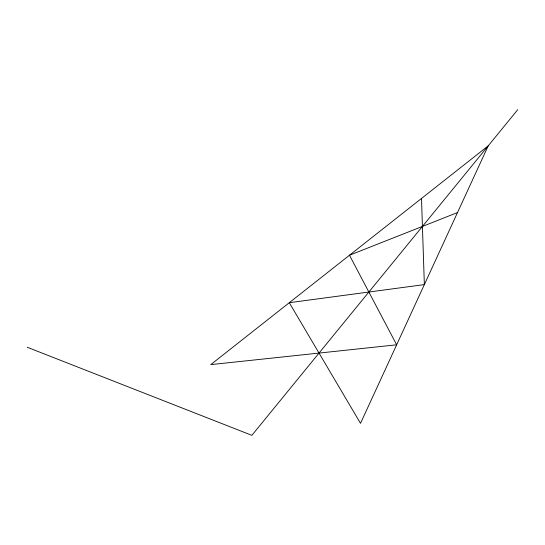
<?xml version="1.0" encoding="UTF-8"?>
<svg xmlns="http://www.w3.org/2000/svg" width="545" height="545" viewBox="0 0 545 545"><rect width="100%" height="100%" fill="white"/><g stroke="black" fill="none" stroke-linecap="round" stroke-linejoin="round"><path stroke-width="0.82" d="M517.75 109.661L251.872 435.339L27.25 347.26M457.507 212.564L349.481 255.237L396.651 344.801L210.758 364.625L488.211 145.849L360.511 423.342L289.286 302.7L424.357 284.592L421.503 198.448"/></g></svg>
